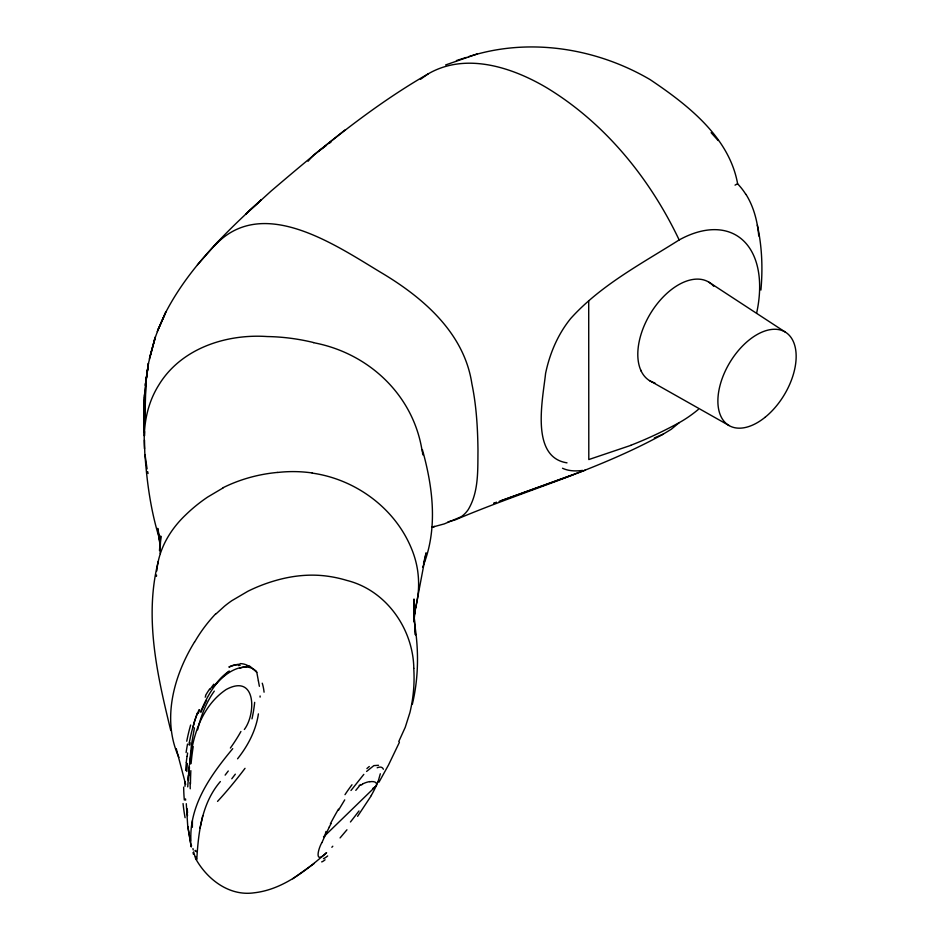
<?xml version="1.0" encoding="UTF-8"?>
<svg xmlns="http://www.w3.org/2000/svg" width="940" height="940" viewBox="0 0 940 940"><rect width="100%" height="100%" fill="white"/><g stroke="black" fill="none" stroke-linecap="round" stroke-linejoin="round"><path stroke-width="1.41" d="M147.075 468.884L144.795 453.068L144.49 440.132M144.502 435.772L144.513 431.425M260.098 695.988L260.086 697.116M144.372 435.972L144.396 431.589M190.914 841.077C189.081 804.981 210.936 774.959 232.744 748.639M160.094 549.677L160.811 536.117L159.459 550.558M185.039 781.927L185.004 786.345M143.926 426.267L144.737 391.498L148.45 363.322L155.006 338.142L158.367 328.988M414 621.845L413.976 598.991L414.035 618.755L414.152 616.217L415.433 634.806L414.152 616.217M188.999 775.23L189.046 774.019M189.022 774.725L189.105 772.809M156.439 576.361L156.51 574.998M187.742 786.874L189.187 765.301M189.058 773.832L189.105 772.95M189.151 771.599L189.41 766.782M186.778 771.505L187.342 763.456M760.907 290.061C762.892 268.346 762.023 246.445 757.323 225.118M189.199 771.235L189.422 767.863M188.082 779.812L188.376 775.453M189.563 764.361L191.454 744.821L194.416 727.866M185.615 770.483L186.379 762.481M189.716 764.467C192.195 736.537 201.724 705.881 226.176 689.514C256.232 673.24 256.221 713.742 244.341 729.475M156.816 570.921C158.554 549.23 170.187 529.514 185.791 514.791A168.742 144.008 2.3 0 1 207.623 497.084L223.262 487.813M414.047 620.165L415.703 605.607L414.105 616.252L426.102 552.849L423.541 563.377M191.572 845.577L191.255 846.764L187.859 826.507M187.13 756.371L187.612 752.999M148.203 364.767L145.312 385.435L148.45 363.322L145.512 383.931M196.812 859.031C198.446 831.947 201.818 803.124 220.348 781.563M199.962 828.316L202.77 815.65M325.969 831.477L325.134 834.802A3.243 1.046 -74.6 0 1 324.288 836.295L323.501 836.788M189.727 745.032L190.127 742.776M258.406 713.895C255.95 730.533 247.937 745.749 237.562 758.792M412.319 704.318C418.629 678.057 418.852 650.844 414.693 624.242M188.975 744.774L189.41 742.53M380.312 773.784L378.209 781.281M158.272 561.474C144.008 617.557 157.333 675.602 170.763 730.474M154.266 340.832L155.006 338.142L149.319 359.033M150.012 356.213L155.417 336.814M193.017 727.09L194.063 723.495M422.577 567.325C438.169 529.537 433.117 487.978 422.365 449.602M198.222 713.46L199.633 709.9M197.588 713.249L199.022 709.688M321.786 842.792C318.12 848.973 313.984 865.341 326.603 852.639C305.841 870.734 282.541 889.593 254.176 892.8C229.489 896.408 207.505 879.675 195.896 859.113M399.418 742.283L388.514 764.995L378.985 782.198M157.286 331.562L165.417 312.973C188.294 268.558 224.871 233.096 261.308 199.762L245.634 214.214L271.19 190.984C320.904 148.59 371.429 106.467 428.264 73.814C465.852 52.076 512.171 67.269 546.786 87.796C605.231 123.234 650.045 178.659 679.162 239.947A111.696 65.812 -59.1 0 1 756.677 312.891M165.417 312.973L157.814 330.269L165.981 311.751M398.772 741.519L405.257 727.278L409.922 712.543A200.314 171.292 -0.1 0 0 413.753 668.34M329.235 827.094L331.091 823.546M205.167 697.175L205.766 696.129M371.418 795.475L357.588 816.331M338.388 810.374L344.721 799.893M194.392 642.208C173.677 676.048 161.668 719.558 178.905 757.417M209.843 689.619L213.827 684.179M350.973 790.493L363.815 774.384M225.13 775.112L228.267 771M213.932 246.468C261.026 193.922 334.534 244.506 380.641 272.306C422.695 297.228 464.207 332.713 471.868 383.708C476.439 405.716 477.72 428.252 477.978 450.671C477.72 470.47 478.801 491.879 468.296 509.504A84.142 46.201 59.6 0 1 461.199 516.741L444.326 523.885L432.224 527.176M346.942 829.797L340.069 837.928M212.71 687.445C221.722 677.223 234.319 665.356 249.135 667.259M197.459 264.845L218.15 241.451M331.844 847.281L332.795 846.223M366.577 771.446L373.862 765.618L378.503 765.289M215.589 614.29L224.496 606.206A115.068 98.394 -0.1 0 1 231.816 600.695L247.878 591.272A148.191 126.724 -0.1 0 1 275.972 580.427C292.551 575.668 310.071 573.811 327.214 576.149A109.346 93.495 -0.1 0 1 346.86 580.427C386.058 590.167 413.106 628.637 413.823 668.328M324.065 836.494L375.436 786.639A3.325 1.868 -39.6 0 0 376.635 784.806C377.081 781.328 372.158 781.293 369.843 781.775M679.268 422.612L671.266 429.263L663.123 434.198C597.194 470.576 524.132 490.586 455.125 519.914L448.051 521.865M375.236 786.827L372.604 788.566M313.349 155.276L344.933 130.014M420.462 79.324L428.264 73.814M679.162 239.947C641.656 263.658 600.625 285.184 570.627 318.589C557.808 334.405 549.688 353.628 545.576 373.474C542.874 399.112 529.972 457.169 566.996 462.844M318.343 151.446L326.415 145.418M329.141 143.409L330.986 142.081M359.151 786.31L355.802 790.364M292.728 878.794L314.277 863.425M360.69 785.3L362.464 784.312M735.045 185.133L737.606 183.711C729.217 136.97 687.328 104.61 650.127 79.618C596.101 47.928 528.55 37.212 468.449 56.729M663.123 434.198L654.334 437.97M445.607 64.966L477.05 54.003M630.881 445.349L588.804 459.554L588.71 300.847M585.361 470.118L500.491 500.938M572.918 474.865L499.128 501.408M456.452 60.571L466.358 57.422M431.754 527.222L434.445 526.435L431.871 527.164M238.49 665.591L240.229 665.285M277.617 472.397L274.034 472.785A138.885 118.522 2.3 0 0 223.156 487.66M196.143 851.382L195.109 850.982M312.209 473.102C354.956 479.142 394.177 507.459 411.062 547.573A122.094 104.199 2.3 0 1 417.76 571.461L417.959 573.153A127.675 108.969 2.3 0 1 413.941 613.315M247.385 665.767L246.973 665.626M313.478 342.677C368.797 352.982 413.847 395.34 422.248 451.799M649.493 380.582L729.123 425.562M709.066 282.27L784.912 331.844M711.11 132.681L718.148 140.53M255.868 671.16L256.784 672.241L258.371 680.807M196.425 851.687L195.226 850.383M256.784 672.241L250.416 666.754A93.753 43.04 -67.2 0 0 247.455 666.084M195.649 858.749L193.617 851.922M641.221 371.124L640.786 370.172M185.674 784.465L176.262 748.687M160.411 541.652C151.27 513.557 147.087 484.382 144.983 454.995M148.073 473.502L147.639 471.575M160.211 540.359L157.697 528.362L160.246 546.551L158.966 535.365M422.483 452.822L422.906 454.878M258.394 680.936L259.381 686.306M193.217 849.983L192.947 848.538M191.208 846.705L187.73 826.166L186.285 803.688M187.542 815.591L187.248 813.688M185.638 800.152L185.533 798.894M187.507 812.853L187.26 808.858M144.478 448.838C143.338 430.508 145.618 411.649 153.443 394.882A128.439 105.973 20.6 0 1 158.837 384.965C181.091 348.34 226.234 333.724 267.312 336.555A179.857 148.309 20.6 0 1 313.514 342.524M159.788 542.415L159.459 535.471L160.27 553.648M698.255 409.499A111.696 65.812 -59.1 0 1 679.232 422.647A480.845 283.351 -59.1 0 1 630.905 445.243M582.589 470.411A108.758 47.776 -46.7 0 1 562.519 468.249M737.559 183.782A158.249 93.095 -59.5 0 1 745.878 194.463M308.05 161.269A176.015 99.816 61 0 1 313.478 155.453M745.972 194.357A158.531 93.401 -59.2 0 1 758.756 236.022M194.521 642.255A174.781 149.448 -0.1 0 1 215.378 614.149M277.629 472.479A115.796 98.829 2.3 0 1 312.233 472.961M248.078 665.626A88.63 35.473 -58.1 0 1 250.475 666.66M239.806 668.211A85.975 39.656 -72.5 0 1 246.738 666.66M228.82 667.012A90.123 42.946 -83.7 0 1 238.572 664.439M214.25 686A106.525 49.479 -80 0 1 228.972 671.148M205.508 695.494A102.389 50.454 -82.8 0 1 209.643 688.985M200.925 712.379A94.717 46.871 -82.9 0 1 206.612 700.183M193.875 723.342A97.96 53.768 -85.8 0 1 197.424 713.049M186.743 741.225A105.538 54.661 -84.8 0 1 190.644 725.022M186.096 752.552A106.502 46.836 -83.5 0 1 187.53 744.057M186.273 762.481A102.296 40.725 -83.2 0 1 187.037 756.348M188.482 780.482A88.536 33.875 -83.3 0 1 189.105 770.06M184.322 800.058A84.577 35.273 -83.1 0 1 183.664 787.144M185.086 817.694A97.02 33.64 -85.2 0 1 183.053 803.547M196.766 859.184A57.199 4.359 85.5 0 1 195.532 856.493M193.464 854.343A176.497 17.308 -88.5 0 1 193.053 852.545M262.248 683.204A133.081 54.156 -54.3 0 1 264.07 692.181M254.67 702.345A130.86 47.235 -60.1 0 1 251.991 718.865M245.023 768.332A92.99 17.084 -53.5 0 1 217.54 801.397M231.792 778.778A104.927 17.884 -50.5 0 1 235.329 774.172M240.91 731.508A48.116 11.609 -53 0 1 230.394 748.029M249.065 667.388A91.098 34.428 -60.2 0 1 255.939 671.031M197.612 729.828A87.385 49.585 -86.5 0 1 214.308 691.1M192.359 827.282A47.799 1.199 -88.6 0 1 192.418 820.726M190.221 788.789A84.412 14.582 -88.1 0 1 190.15 782.409M190.468 783.772A85.963 23.359 -85.9 0 1 190.844 770.647M191.09 763.644A103.283 44.932 -84.5 0 1 193.217 746.618M189.363 742.424A101.496 53.533 -85.1 0 1 197.635 712.732M200.772 711.557A100.615 49.374 -83.7 0 1 229.56 671.301M229.501 666.942A91.721 44.18 -80 0 1 239.488 664.462M240.076 663.628A84.412 35.779 -66.8 0 1 247.525 665.461M327.672 855.964A87.162 13.407 -60.9 0 1 323.489 858.655M325.076 859.795A98.653 7.955 -54.2 0 1 321.668 861.886M358.963 810.973A70.747 7.45 -54.5 0 1 350.432 821.983M378.045 781.434A34.968 8.272 -57.2 0 1 371.253 795.51M377.187 767.78A57.117 13.09 -58.1 0 1 383.367 769.249M366.906 768.568A79.336 10.176 -58.7 0 1 369.303 766.511M345.004 794.664A75.353 18.259 -65 0 1 351.995 784.771M330.434 823.663A45.155 5.769 -61.6 0 1 338.459 809.187M321.985 842.499A36.86 3.854 -61.5 0 1 329.388 827M362.464 784.042A38.481 24.17 -66.2 0 1 369.878 781.575M359.151 785.546A21.42 11.339 -56.5 0 1 360.76 784.548M654.875 382.909A57.481 33.864 -59.1 0 1 650.562 313.349A57.481 33.864 -59.1 0 1 713.695 286.254M144.56 403.859L144.537 415.468L144.56 403.859M144.971 401.145L144.819 420.709L145.97 380.947L144.971 401.145M144.502 397.644L143.879 432.447L144.737 391.498L143.867 429.357L144.572 394.565L144.502 397.644M496.414 502.36L493.7 503.323L496.414 502.371M764.937 417.407A54.544 31.655 -58.8 0 0 786.228 332.678A54.544 31.655 -58.8 0 0 719.875 386.023A54.544 31.655 -58.8 0 0 764.937 417.407"/></g></svg>
